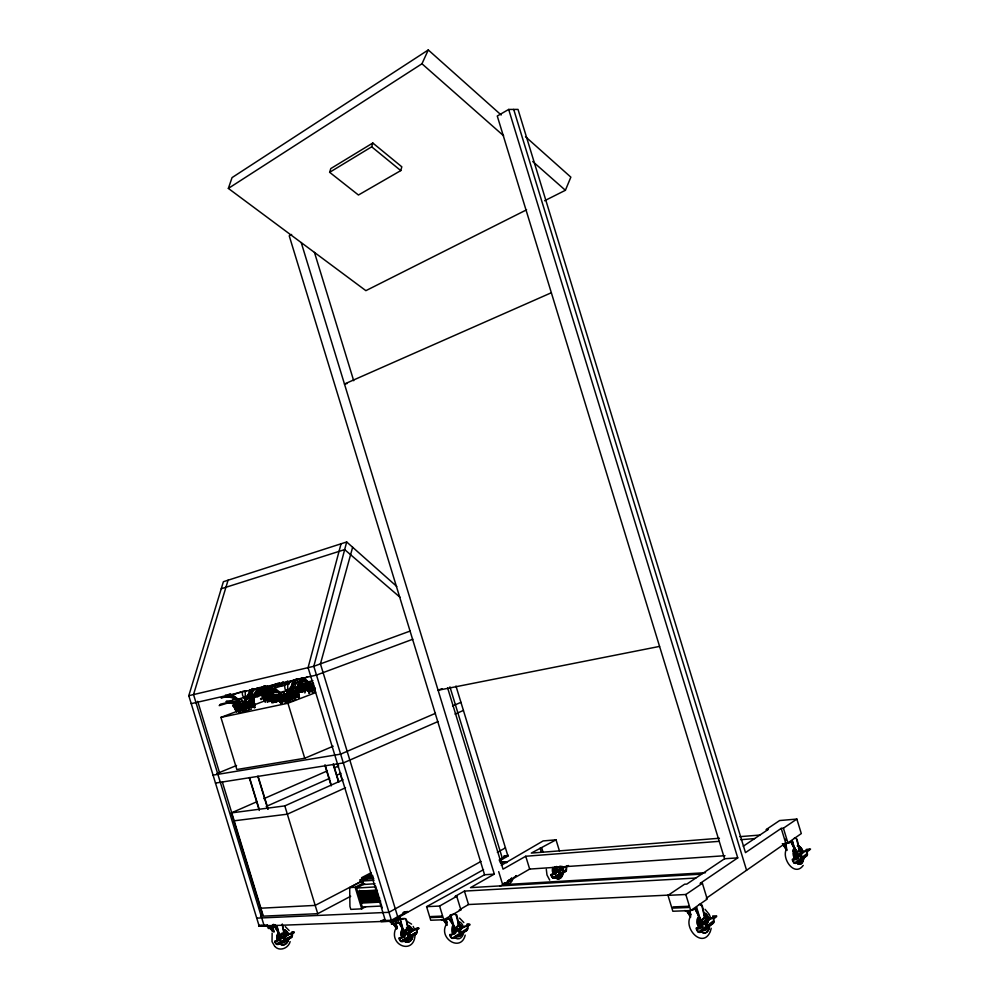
<?xml version="1.0" encoding="UTF-8"?>
<svg xmlns="http://www.w3.org/2000/svg" width="999" height="999" viewBox="0 0 999 999"><rect width="100%" height="100%" fill="white"/><g stroke="black" fill="none" stroke-linecap="round" stroke-linejoin="round"><path stroke-width="1.5" d="M249.176 696.927L250.062 692.732L254.146 688.86M236.526 711.475L233.766 705.456C241.571 719.492 231.743 705.681 234.84 706.705M250.349 704.42C248.876 693.506 263.062 691.271 270.367 696.103M283.291 937.399L283.366 936.775M275.087 941.145C278.771 940.658 278.284 938.148 279.87 940.047M566.246 866.445A3.884 2.535 84.1 0 1 566.47 869.267L566.483 869.642A3.846 2.423 27 0 1 565.921 871.016L555.219 877.422A3.871 2.473 26.9 0 1 553.196 877.572L552.784 877.434A3.909 2.572 84.4 0 1 551.46 875.236L551.598 874.924M234.253 706.643L236.214 711.213M245.117 704.807L245.205 705.569M294.83 694.817L294.668 697.102L291.221 699.15M286.688 683.254L287.45 681.043M290.572 699.238L290.072 699.612L292.782 697.739L293.456 692.607L297.764 687.512L299.887 686.513L295.891 688.523L294.83 690.359L288.399 690.958L290.634 699.462L291.508 699.188L290.035 694.118L289.173 694.38L290.272 696.116L288.349 700.262L290.185 699.5L291.795 696.478M292.832 695.928L292.832 692.856M558.341 871.328L558.416 869.667L559.415 869.08L560.252 871.79L559.253 872.389L558.341 871.328L558.965 871.415M284.902 684.777L285.002 683.753L290.097 681.58M254.021 695.779L253.808 697.002L263.961 692.956L268.993 693.356M806.118 849.487C817.669 847.951 803.109 850.736 803.708 851.71A50.524 27.91 80.8 0 1 801.635 853.458M792.219 859.415L792.419 860.102A5.195 2.96 78.7 0 0 794.143 863.099L794.617 863.273A4.645 2.535 30.6 0 0 796.765 863.111L806.817 855.868A4.608 2.498 30.5 0 0 807.092 854.282L807.005 853.845A5.145 2.772 78.1 0 0 806.717 851.348M288.873 699.487L288.436 698.763M291.708 689.647L292.407 687.637M245.304 702.422L246.016 699.849M287.612 694.093L287.375 697.839L288.261 698.651L288.149 694.105L285.052 689.073L284.64 685.776M785.963 850.174C782.205 859.739 794.867 877.085 803.208 865.421M248.389 697.002L252.048 688.848M287.262 698.688L288.998 699.637M696.69 927.821L700.199 927.621L702.796 925.761L698.863 925.873L699.537 926.548A55.694 33.242 83.1 0 0 702.647 924.724L702.647 924.325A4.795 2.81 84.1 0 1 703.421 918.83L704.77 918.069A4.795 2.81 84.1 0 1 707.429 920.241L707.891 920.966A55.444 32.979 83 0 0 710.364 918.905L714.372 918.381L716.658 916.558M689.909 917.594C684.502 929.719 702.747 948.251 710.077 932.042M249.5 702.772L247.864 705.993L249.3 704.745M291.571 686.563L291.97 684.377M242.27 692.669C241.908 696.915 245.854 699.138 246.191 702.747M251.024 698.788L250.374 700.761M308.766 692.844L309.44 692.894M308.179 691.146L309.078 691.258L307.093 686.425M267.045 685.789L270.205 688.948M249.575 692.732L249.95 691.146M278.946 684.203L278.933 684.852M292.707 686.862L295.229 681.281M445.804 925.336C439.11 939.035 461.126 952.197 465.209 935.126M415.035 935.464C413.611 954.994 389.086 945.441 395.479 929.132M407.467 933.678C408.141 931.617 406.68 935.776 408.116 934.44M289.498 934.14L288.736 934.265A41.608 32.355 89.8 0 1 286.164 935.838M250.187 700.649L250.512 698.975L250.599 700.961M292.27 694.118L292.607 692.382M293.469 688.423L291.483 689.635L292.07 686.875L294.106 684.04L302.16 679.332L296.503 683.004L293.119 689.884M297.277 678.821L295.229 681.268M245.567 700.037L246.041 702.522M290.122 681.58L293.019 681.33L289.772 690.734M297.352 690.796C302.61 703.321 295.517 690.534 298.501 690.746M249.812 689.635L247.502 697.839M298.226 696.603C300.037 696.803 295.954 692.806 296.94 690.097C298.276 690.996 298.364 695.579 299.176 696.003M299.363 689.123C301.236 692.007 299.163 693.131 298.614 689.397M283.142 937.187C285.052 933.328 285.889 940.721 283.229 937.649M255.269 688.773L252.735 691.882L250.836 696.578M272.14 933.041L272.028 941.632L274.688 946.253M298.089 690.784L298.863 696.003L297.103 690.821L298.351 696.54M250.287 704.507L246.129 706.655L247.914 702.372L246.778 701.822L245.791 699.013L246.328 697.414L245.654 697.989L251.935 697.115L253.059 695.354L257.093 693.381L253.296 696.403L252.597 702.759M401.198 919.579L401.71 919.142A30.882 19.48 69.8 0 1 403.409 918.968M270.442 695.966C268.044 691.982 252.522 696.141 256.905 697.14C261.139 694.954 266.396 692.444 271.191 694.08M501.436 862.587L502.197 862.1A29.046 19.868 68.6 0 1 505.706 861.837L506.88 862.512M294.305 694.929L293.244 698.338M396.765 586.45L346.69 541.97L313.811 666.296L391.683 921.24L483.528 869.63M341.059 543.781L308.079 667.644L385.589 921.34M250.587 692.931L252.647 688.523M400.774 170.604L401.81 166.808L372.802 143.007L330.781 168.581L329.645 172.315L358.441 195.017L400.774 170.604L371.69 146.816L372.802 143.007M352.647 547.252L320.429 663.873L397.964 917.582M251.648 690.996L252.485 688.798M710.339 931.455L711.213 928.321M553.871 873.638L556.306 873.388L551.46 875.236M250.225 703.471L249.663 704.632M391.67 921.103L259.166 926.098L188.799 695.691L223.389 581.718L346.69 541.97M228.072 580.207L193.531 694.58L264.186 925.911M293.032 693.144L292.67 695.804L292.295 693.843M246.453 690.746L245.304 691.808L245.192 699.625L243.943 701.56L246.678 705.594L245.891 706.618L246.291 703.546L248.614 702.659M526.598 209.802L365.884 290.659L228.359 188.411L232.043 177.61L428.271 49.95L501.186 114.997M281.381 693.418L274.625 688.099L289.273 683.603L287.824 684.877L287.462 692.994L286.139 695.004L287.35 697.876M280.532 703.708L281.968 703.646L280.619 703.546M288.299 698.638C287.188 706.518 283.941 685.277 288.099 700.262L287.262 700.511M292.495 697.127L292.07 698.014M301.161 682.692L302.847 681.817L299.138 682.479M407.779 933.341L407.567 934.177M467.02 925.149C465.347 922.539 474.325 924.412 467.157 925.686A4.808 3.334 83.3 0 1 467.482 928.633L467.47 929.058A4.108 2.835 25.9 0 1 466.733 930.643L454.295 938.073A4.146 2.897 25.7 0 1 452.048 938.273L467.682 928.196A4.208 2.91 87.3 0 0 467.619 925.623M272.69 701.96L270.242 697.377L272.103 702.297M271.928 702.522L269.742 697.739L272.115 702.597M544.617 200.737L565.397 190.285L570.854 177.148L525.499 136.688M245.629 705.781L243.519 707.167L240.185 705.893M246.903 705.831L244.218 704.894M404.607 936.85L399.563 938.785A4.096 2.947 88.7 0 0 400.999 941.046L401.436 941.17A3.984 2.847 23.9 0 0 403.633 940.983L416.059 933.79A3.946 2.797 24.2 0 0 416.858 932.267L416.883 931.867A4.058 2.897 88.3 0 0 416.845 929.382M269.955 697.714L270.067 699.65M252.235 701.036C255.245 696.253 260.127 689.909 266.308 690.297M290.135 941.607C288.586 948.014 279.92 951.847 275 946.602M228.359 188.411L421.965 63.774L428.271 49.95M284.228 937.499L283.341 937.499M254.27 694.617L259.415 687.637M264.485 700.711L262.837 695.828C269.555 711.001 258.029 685.689 264.535 700.549M265.085 700.799L264.285 700.749M293.444 685.002L295.716 679.844M307.517 676.773C300.711 679.932 295.841 687.1 294.83 694.005M292.382 683.216L292.719 682.529M249.163 704.819L248.976 705.544L250.25 705.194M390.746 920.579L393.181 919.842L392.182 919.879M800.211 855.731L799.412 855.306M400.274 918.481L400.075 918.88A5.357 1.274 -18.1 0 1 396.478 920.903L393.806 921.815A5.42 1.286 -18.1 0 1 390.134 921.952L390.222 921.203M296.89 691.133L300.087 687.287M275.362 941.57L275.262 941.857A3.734 2.872 -88.3 0 0 276.636 943.905L277.035 944.03A3.609 2.685 18.2 0 0 279.121 943.855L291.421 937.274A3.584 2.647 18.7 0 0 292.295 935.876L292.345 935.514A3.709 2.835 -88.9 0 0 292.245 932.816L292.332 932.542M255.057 707.392L254.245 707.791L255.032 707.267M278.958 685.739L286.101 682.305M254.633 705.769L252.647 699.824L253.883 706.118L254.795 705.656L253.409 699.325A10.302 0.699 -17.5 0 1 248.127 701.61M696.078 928.146L696.315 928.883A5.707 3.484 81.2 0 0 698.226 932.129L713.823 920.616A4.933 2.885 84 0 0 713.623 917.606M713.511 921.315L713.873 921.09A4.983 2.985 31.2 0 1 713.411 922.926L701.448 931.555A5.02 3.047 31.3 0 1 699.025 931.78L698.526 931.617A4.983 2.935 84.3 0 1 696.94 928.858C697.677 930.244 708.154 924.937 699.775 926.56M254.008 704.083L254.395 705.906L253.833 700.411L254.882 705.556L253.883 706.118M794.255 863.186L807.304 853.358A4.495 2.448 81.7 0 0 807.08 850.636M806.992 854.02L807.379 853.783A4.608 2.485 30.5 0 1 807.092 855.356L797.04 862.612A4.645 2.535 30.6 0 1 794.892 862.774L794.442 862.612A4.533 2.485 81.9 0 1 793.031 860.064L796.49 859.44L798.426 857.879M368.032 878.096L368.606 878.258M367.832 878.158L368.943 877.759M558.753 869.917A1.286 0.837 84.3 0 0 559.39 871.99A1.286 0.837 84.3 0 0 560.214 870.266A1.286 0.837 84.3 0 0 558.753 869.917L558.266 871.003M294.755 693.781L295.841 692.744M459.328 930.581L458.416 930.718M285.252 682.704L284.628 683.591M293.918 931.992C278.983 937.412 300.125 931.767 292.245 932.816M279.882 940.096L275.262 941.857M245.255 705.943L249.5 704.819M260.789 925.686L261.85 925.574M268.481 927.646L268.519 928.158A4.183 0.899 -19 0 0 271.066 928.059M283.179 936.675L283.167 937.861L284.166 937.636M313.274 685.002L312.675 685.139M284.777 695.716L284.103 695.928M282.055 683.328L283.479 682.055L282.38 682.142M556.106 872.826L551.198 874.35M240.697 705.306L239.847 705.556L241.808 710.289M799.749 854.157L800.624 856.855L801.56 856.18L800.599 853.046L799.662 853.72L799.675 855.619M227.585 694.829L231.006 695.192L235.377 697.639M246.104 707.966L244.93 704.008C249.163 704.545 245.979 715.109 244.955 704.02L246.391 708.903M505.869 855.743L503.946 856.493M810.014 849.562L808.141 851.086L804.307 851.66A50.549 27.91 80.8 0 1 802.234 853.421L801.485 853.571M710.701 918.581L709.74 918.918A55.432 32.979 83 0 1 707.267 920.991L706.805 920.266M287.175 699.849L286.251 700.636M300.1 687.275L304.533 684.253L309.053 683.316L307.005 684.377L305.282 683.541L301.323 684.14L302.247 683.803L308.928 685.439M391.883 922.739L391.308 923.875A4.883 1.161 -18.1 0 0 394.605 923.75L395.854 923.338M392.157 922.701L391.62 923.75A4.545 1.086 -18.1 0 0 394.692 923.65M315.234 689.322L313.411 689.585M271.491 686.75L275.911 684.665M801.223 852.784A4.358 2.385 81.8 0 0 798.913 850.698L797.776 851.335A4.358 2.385 81.8 0 0 797.214 856.255L797.227 856.618A50.737 28.109 80.9 0 1 795.741 857.542M298.664 689.66L299.638 692.007L300.237 691.52M558.379 870.241L559.078 870.716M706.256 919.317A4.795 2.81 84.1 0 0 704.145 918.093L702.796 918.855A4.795 2.81 84.1 0 0 702.022 924.337L702.759 924.637M278.147 940.096L277.972 940.096A41.771 32.542 -90 0 0 281.131 938.698L281.156 938.398A3.596 2.76 -88.6 0 1 282.292 934.252L283.666 933.678A3.596 2.76 -88.6 0 1 286.114 935.289L286.338 935.926L285.751 935.301A3.596 2.76 -88.6 0 0 283.304 933.678M288.948 699.799L290.172 698.776M459.215 929.582L458.391 929.582L459.39 929.632M247.165 705.831L241.696 706.305L240.871 702.422M370.704 877.472L369.892 877.222M283.504 685.639C278.571 685.102 260.464 687.25 276.748 690.634M568.556 865.996L563.036 867.856A43.656 28.834 83.1 0 1 560.814 869.405L560.414 868.818A3.771 2.46 84.3 0 0 559.964 868.056M563.786 867.582L563.486 867.819A43.669 28.834 83.1 0 1 561.263 869.367L560.651 869.492M467.619 924.812C473.476 924.437 464.735 927.172 463.823 926.76A47.328 33.267 86.1 0 1 461.238 928.546M464.635 926.473L464.285 926.747A47.353 33.279 86.1 0 1 461.7 928.533L461.063 928.658M265.259 702.359L265.085 702.147M270.142 697.514L270.654 697.215M416.833 928.595L418.956 928.595L413.087 930.481A45.642 33.067 87 0 1 410.502 932.204L410.077 931.617A3.946 2.822 88.5 0 0 407.53 929.832M413.861 930.206L413.511 930.469A45.654 33.079 87 0 1 410.926 932.192L410.327 932.317M278.546 697.202L280.557 702.122L277.909 697.215L279.096 701.011L279.945 700.736M253.459 700.761L254.795 705.656M799.987 853.084L799.05 853.758L799.063 855.668L800.012 856.905L800.948 856.23L800.936 854.32M792.719 859.04C793.993 861.126 803.546 854.582 794.605 858.129M702.135 924.662L702.022 924.737A55.669 33.242 83.1 0 1 698.913 926.56M802.097 853.521L801.822 852.746A4.358 2.385 81.8 0 0 799.512 850.661L798.376 851.285A4.358 2.385 81.8 0 0 797.814 856.218L797.826 856.568A50.749 28.109 80.9 0 1 795.978 857.704M561.113 869.467L560.864 868.793A3.771 2.46 84.3 0 0 558.591 867.007L557.405 867.569A3.771 2.46 84.3 0 0 556.568 871.84L556.668 872.102A43.831 29.021 83.2 0 1 553.796 873.501L553.296 872.976L556.118 872.764M457.33 926.398L456.843 926.735A4.096 2.835 87.5 0 0 455.806 931.443L456.256 931.418A4.096 2.835 87.5 0 1 457.305 926.722L458.017 926.248M243.669 711.525L244.468 711.288M690.746 910.564L707.217 899.088L702.384 883.266L700.137 883.378L737.749 857.879L508.678 109.44L497.265 116.021L724.562 858.753L686.812 884.09L684.615 884.202L667.981 895.354L672.839 911.238L690.746 910.564L685.826 894.505L702.384 883.266M706.231 898.313L785.714 843.069L787.911 842.906L801.298 833.578L796.852 819.068L779.62 820.541L766.096 829.62L768.231 829.445L743.268 846.203M243.943 709.665L242.345 704.819L243.431 709.839M242.345 704.819C240.584 707.642 245.329 717.095 241.883 704.957M246.94 707.28L247.402 707.142M508.678 109.44L518.019 109.415L745.479 852.622L781.218 828.383L783.403 828.196L796.852 819.068M278.334 696.74L279.857 702.072L278.434 698.226M406.643 930.144L406.156 930.469A3.946 2.822 88.5 0 0 405.082 935.014L405.507 935.002A3.946 2.822 88.5 0 1 406.581 930.456L407.292 929.994M298.089 678.783L293.207 683.491L290.609 690.896M279.295 695.853L274.762 694.592L272.49 694.967L276.436 694.355L278.097 695.242L282.904 692.319M402.934 912.611L405.194 911.975L404.195 912.025M262.837 695.828L264.323 700.861M283.004 933.828L281.943 934.265A3.596 2.76 -88.6 0 0 280.794 938.411L281.243 938.635M329.645 172.315L371.69 146.816M288.261 682.829L294.243 679.944M568.431 865.509L563.324 867.607M559.802 871.827L558.803 872.414L557.879 871.353L557.966 869.692L558.965 869.105L559.877 870.166M450.025 934.39C451.398 935.763 459.215 930.993 453.034 933.341A47.527 33.491 86.2 0 0 456.243 931.767L456.356 931.705M557.567 867.182L556.942 867.594A3.771 2.46 84.3 0 0 556.118 871.877L556.668 872.102M556.206 872.127L556.118 872.189A43.819 29.021 83.2 0 1 553.346 873.526M455.894 931.717L455.794 931.78A47.515 33.491 86.3 0 1 452.584 933.353M507.567 881.13L510.252 879.57M512.937 878.021L515.621 876.46M460.564 909.14L468.531 904.52L669.43 895.079M500.012 886.263L529.67 869.08L724.987 855.706M301.223 242.582L494.318 874.113L484.577 874.762L426.585 906.667L430.731 920.241L443.781 919.754L460.876 909.839L456.743 896.303L455.107 896.39L464.423 891.096L695.816 878.046M291.646 234.465L289.235 235.851L484.577 874.762M399.288 937.874C400.499 939.21 408.054 934.577 402.285 936.862M494.318 874.113L470.504 887.636L701.685 874.113M719.018 841.345L525.736 856.255L503.034 869.155L447.639 687.974M559.452 850.986L556.031 839.822L531.293 853.096L719.43 838.248M426.585 906.667L439.585 906.056L456.743 896.303M501.261 865.334L543.119 840.933L556.031 839.822M249.063 696.365L251.211 695.167M503.858 856.205L505.219 855.619M499.175 859.939L507.904 855.044L508.179 855.943L499.45 860.838M384.116 920.454L383.279 921.103L384.965 920.703M309.053 692.694L309.653 692.307L308.966 692.644M383.816 919.492L382.979 920.129L384.203 919.942M298.689 698.289L299.45 697.876L298.813 698.276M481.019 861.4L388.986 912.312L256.743 918.143M497.34 852.359L505.444 847.876M314.797 691.695L315.497 691.52M314.36 690.047L315.022 689.834M277.347 690.996L272.515 693.431L270.916 692.569L267.12 693.169L268.182 692.782M286.276 702.609L287.075 702.384L286.413 702.597M360.701 881.855L349.687 887.611L349.937 906.48L350.824 909.377L361.738 908.853L365.846 906.63M295.242 680.481L302.51 677.747M285.826 700.923L286.501 700.711L285.776 698.9M303.846 686.051L305.482 690.846L304.108 685.951M291.096 693.756L292.257 698.9M285.702 700.936C282.892 688.523 283.641 702.297 286.501 700.711M285.989 935.938L286.513 935.826A41.621 32.355 89.8 0 0 289.086 934.252M379.72 898.089L362.187 899.05L360.214 900.099L360.664 901.585L362.649 900.524L363.112 902.047L380.656 901.123M381.331 906.043L362.312 906.967L361.126 903.096L363.112 902.047M378.022 895.204L359.041 896.278L358.678 895.092L360.664 894.043L376.723 893.106M378.808 897.789L359.827 898.825L359.428 897.514L361.401 896.453L377.46 895.554M275.824 696.59L277.784 701.36M256.768 801.772L231.343 812.911L262.887 916.17L317.732 913.685L350.711 896.253M377.235 892.619L358.266 893.743L357.917 892.594L359.902 891.545L377.397 890.484M280.881 938.648L280.781 938.71A41.758 32.542 -90 0 1 278.983 939.559M280.407 701.56L278.059 695.416L279.62 699.038M376.473 890.134L357.517 891.283L356.543 888.086L364.66 883.828M259.777 689.922L260.489 689.547M254.021 706.056L253.034 701.048M360.627 881.667L315.197 905.394L260.452 908.228M375.025 883.74L363.374 884.502L362.312 881.056L372.727 875.636M372.752 877.522L371.029 877.759L371.491 877.322M371.029 877.759L373.314 877.197M349.687 887.611L355.132 887.262L363.399 882.929M270.492 701.248L271.154 701.073M371.191 872.714L361.588 877.709L367.707 877.272M362.974 881.905L360.252 882.092L360.164 879.869L370.979 874.237M363.037 879.994L362.712 878.92L371.553 874.325L371.865 875.386L364.298 879.332M269.867 699.712L268.306 694.929L270.155 699.612M261.713 688.91L266.733 688.586L271.491 689.56M234.29 698.888L232.292 699.924M262.862 695.741L262.812 694.43L263.361 695.541M241.521 710.389L239.935 705.519M241.721 710.326L241.908 710.264M249.25 706.618L248.389 706.081M260.477 916.245L262.962 914.972L222.315 781.905M297.427 691.308L298.726 696.315L298.339 694.505M234.827 706.218L234.178 706.53M270.754 697.165L272.59 702.572L270.629 697.777M264.96 700.311L264.31 697.876M242.832 711.788L242.282 711.937M301.473 682.916L302.197 682.567M296.328 691.783L297.465 696.965L296.89 691.57L298.089 696.715L296.378 691.758M273.102 701.773L270.941 697.04L272.839 701.847L271.553 696.803L270.941 697.04M253.459 706.318L252.622 701.236L253.721 706.231M264.023 696.59L265.659 700.012M313.973 691.945L313.436 692.07M264.273 686.263L265.272 685.838M284.703 703.046L285.439 702.859M284.84 701.198C281.93 689.447 281.73 701.473 284.715 701.236M304.595 692.831L305.269 692.632M345.529 787.749L287.337 814.185L233.766 820.853M295.304 679.432L297.165 678.708M304.208 691.171L302.41 686.425L304.021 691.233L304.832 690.996L302.897 686.313M236.95 709.452L235.352 705.918L236.763 709.502M276.024 701.86L276.86 701.623L275.1 696.765L274.325 696.99L276.224 701.798M313.261 690.346L312.724 690.484C307.642 675.124 317.407 700.374 311.738 685.376M231.343 812.911L284.815 805.893L343.082 779.769M303.122 686.226L304.732 691.046M501.973 862.599L502.31 862.499A28.646 19.58 68.6 0 1 505.769 862.249L506.543 862.574M274.388 696.965L276.136 701.81M240.659 712.374L241.346 712.175M269.131 699.912L267.532 695.142L266.783 695.366L268.444 700.099L269.118 699.899L267.532 695.142M266.209 806.468L329.682 778.321M336.738 775.199L340.971 773.313M551.348 292.744L344.468 384.016L347.24 383.504M240.085 710.776L238.449 705.918L240.272 710.701M240.659 710.626L239.148 705.731L238.511 705.906M265.409 700.099L264.435 696.403M437.974 721.553L343.344 762.924L215.484 783.079M455.032 714.098L463.424 710.426M263.836 798.688L327.397 770.853M334.465 767.756L338.698 765.908M239.148 705.731L240.784 710.589M435.452 713.323L340.659 754.145L213.062 775.124M452.547 705.968L460.951 702.347M253.109 706.48L252.198 701.423L253.296 706.43M372.24 877.447L373.064 877.209M236.813 711.4L220.916 717.382L236.85 769.517L304.745 758.253L333.167 746.228M297.165 697.127L296.453 697.389L295.267 692.22C298.039 692.856 297.602 703.383 295.816 692.007M300.824 682.704C303.821 682.379 303.858 679.457 305.095 680.843M447.564 918.905L449.488 918.281L454.17 926.735L448.676 918.431M271.903 696.628L274.088 701.335M441.995 688.648L438.099 690.259L659.577 646.403M397.015 922.939L398.901 922.327L404.92 932.691M312.063 692.407L312.337 692.369M265.397 697.364L266.633 699.6M239.111 711.763L239.323 711.663M252.447 706.743L251.648 701.648L250.936 701.91L252.248 706.855L250.936 701.91M312.163 688.673L309.49 685.976L311.875 690.684M313.823 684.952L313.549 686.438L315.347 688.124L312.387 688.873L310.277 685.764C315.921 699.125 307.043 681.093 311.051 687.362M237.412 707.854L238.499 710.177M282.754 701.735L281.031 696.715L282.754 701.735C284.653 701.211 282.392 696.328 280.394 696.191M295.067 692.544L295.841 696.478L295.229 693.893M216.895 773.563L236.563 765.496M404.445 913.623L403.059 913.948M274.713 702.185L273.039 697.302L274.713 702.185L275.487 701.972L273.314 697.252M302.847 691.508C296.928 676.822 306.843 701.673 301.698 686.6L298.052 684.04M267.894 701.922L268.157 701.885M281.681 696.553L283.404 701.573M237.4 706.218L239.348 710.938M251.898 705.918L251.636 705.968M272.889 697.364L273.664 697.14M267.307 700.361C261.263 685.714 271.703 710.514 265.796 695.616M306.119 688.673L301.561 686.663L303.334 691.408M239.548 712.637L239.81 712.599M273.926 701.385L273.526 698.788M238.798 711.101L236.988 706.318M273.177 927.422L274.95 926.86L281.381 937.312M266.296 699.712L266.82 699.5M252.085 706.892L252.797 706.63M280.145 695.916L281.468 698.239M289.722 698.289L292.844 697.04M265.397 695.716L266.146 695.504M238.336 710.214L237.962 707.642M288.886 693.106L294.942 690.709M368.693 877.572L370.879 877.159M368.793 877.584L369.518 877.322M247.415 704.745L250.524 703.521M288.549 697.065L290.871 696.153L290.547 694.929M246.428 699.75L252.46 697.402M285.889 690.396L290.384 688.661M295.554 697.739L294.78 692.444L296.016 697.589M220.916 717.382L287.937 703.234L315.609 692.632M251.598 708.89L251.398 708.99M294.78 692.444C292.545 695.179 297.69 703.333 293.981 692.719M275.337 700.848L273.988 698.576M267.844 699.138L266.233 695.716M251.199 707.242L250.287 702.16L251.636 707.092M281.606 701.985L279.857 696.977L282.043 701.86M279.945 696.99L282.317 701.798L279.683 697.04M310.327 691.033L308.279 686.251L310.602 690.983M308.541 686.201L310.876 690.921L308.279 686.251M458.778 930.856L458.316 930.581M459.178 930.931L458.529 930.806M243.619 697.115L248.114 695.416M273.601 702.434L274.3 702.26C271.503 692.694 270.567 699.937 274.3 702.26M301.598 691.82C295.766 677.035 306.181 701.71 300.012 687.025M307.929 687.462L309.678 689.435L312.437 688.386L311.563 686.713M288.574 700.074L287.65 700.386M296.116 699.425L296.291 699.337M272.427 697.439L274.126 702.322M300.449 686.9L302.123 691.708M241.146 709.777L245.479 708.141M254.133 704.882L265.697 700.536M237.725 711.338C231.631 696.016 242.745 721.678 235.864 706.568M266.258 700.599C263.099 690.584 263.773 699.3 266.77 700.486L264.51 695.916M266.77 700.486L264.26 695.978M238.524 712.861L238.599 712.874M253.309 707.354L253.234 707.342M267.208 702.11L267.108 702.11M303.584 685.252L306.256 684.265M275.187 700.886L274.25 698.226M303.047 690.359L302.485 687.861M412.812 639.235L316.496 675.074L191.234 703.646M239.635 709.715L238.773 705.968M267.707 699.163L266.421 694.305M240.097 709.565L239.323 709.827L238.137 706.206M250.125 702.247L251.323 707.205M226.249 701.423L233.616 702.422L236.401 701.398M410.289 631.006L313.811 666.296L188.799 695.691M294.63 699.974L294.992 699.824M294.081 698.289L293.231 692.994L294.668 698.101M293.356 692.969C290.684 695.054 296.578 704.158 292.495 693.256M250.724 709.24L250 709.502M304.445 689.847L304.583 689.772M275.462 698.376L276.785 700.324M309.24 691.271C309.977 686.475 304.52 683.054 309.578 691.183M309.852 691.133L307.317 686.438M280.694 702.147L281.306 702.01L278.459 696.191C284.877 711.613 279.133 699.662 279.345 697.077M269.255 698.613L267.545 695.229M298.826 687.262L301.311 691.845L299.9 688.311M273.314 702.459L270.529 696.79L273.314 702.459L271.403 697.652M248.439 702.834C253.684 709.665 246.641 709.19 249.013 702.647M263.374 696.141L265.559 700.724M237.462 711.35L234.977 706.73L237.213 711.4M253.958 705.469L252.872 700.461M240.634 706.655C242.595 710.976 239.573 708.853 239.485 705.706M293.444 700.374L292.957 700.561M290.871 693.818L291.696 693.556L293.144 698.638L291.608 693.568M255.382 692.344L259.54 691.208L263.336 691.758M248.801 708.116C242.869 691.108 253.284 721.94 247.315 703.221M304.67 688.798L302.922 688.835L301.548 687.437M242.832 710.401L243.531 710.164M305.207 688.885L299.762 687.087M249.101 709.789L248.564 709.977M277.834 699.949L278.384 699.762M789.472 842.644L786.712 843.493A5.519 1.411 -14 0 1 782.854 843.943M285.19 700.686L278.059 697.302L280.057 702.222L278.271 697.227L274.762 695.304L265.272 697.29L261.026 699.575L260.502 698.776L262.962 697.29L268.344 696.203L273.851 696.94L279.058 698.925M297.789 690.809L298.664 695.916M292.27 698.913L293.069 698.638M309.278 692.956L309.74 692.869M446.366 919.405L447.652 918.955M256.293 690.459L258.579 689.772M306.119 686.413C307.455 691.458 311.338 694.879 306.618 686.525L307.118 686.425M242.832 708.591L242.145 708.815L241.333 706.393M254.333 705.481L253.034 700.486M298.164 687.349L300.562 691.97L298.651 687.25M395.179 921.44L396.566 920.966A5.744 1.361 -18.1 0 0 400.412 918.805L400.474 918.069A5.42 1.286 -18.1 0 0 399.975 917.881M395.841 923.426L397.09 923.001M467.157 925.686L464.173 926.473M263.212 696.128L262.412 696.203L262.088 694.917L264.847 700.811M275.025 924.612A5.282 1.124 -19 0 1 272.702 925.623L270.192 926.398A4.983 1.061 -19 0 1 267.145 926.51L267.432 925.823A5.282 1.124 -19 0 1 268.057 925.361M298.164 685.314C302.797 682.941 308.803 685.314 308.878 691.333M504.895 857.254L505.931 856.443M254.857 705.431L253.247 700.461M277.61 697.227L279.92 702.122L277.909 697.215M302.934 689.36L302.397 689.547M307.068 688.935L307.655 688.736M247.677 710.289L246.865 710.551M369.318 877.659L370.766 876.81L368.094 877.859M291.184 701.148L291.958 700.873M244.555 708.029C243.606 705.769 245.342 708.641 243.756 708.291M244.443 709.839L245.08 709.652M221.254 588.761L344.667 549.612L400 597.252M263.761 692.669L262.238 693.156L265.222 693.056M702.659 923.176L695.229 908.915L690.259 910.626A5.944 1.698 -15 0 1 685.389 910.813L684.927 910.476M244.043 704.295L243.207 704.57L244.73 709.44L245.554 709.165L244.043 704.295L245.554 709.19M246.066 710.789L245.23 711.063M290.322 701.398L289.473 701.685M228.983 694.205L230.369 693.768M254.52 705.481L253.883 700.461M282.754 692.22L284.278 692.981M260.127 692.494L263.898 691.595M307.392 690.297L306.618 686.525M253.758 700.636L252.822 701.098L254.408 705.831M307.43 690.259L305.919 686.75M797.602 854.969L791.208 841.957L786.712 843.381A5.145 1.311 -14 0 1 782.317 843.705M276.211 683.778L269.168 686.475L270.304 687.662M264.96 700.361L264.098 697.939M268.993 694.755L268.232 694.967M695.229 908.915L690.284 910.501A5.544 1.586 -15 0 1 685.751 910.676M240.697 691.907L232.58 695.017L239.348 700.024M277.16 683.503L279.42 682.866M305.369 679.632L301.036 680.868L302.56 681.718M237.862 699.188L245.08 697.14M256.443 688.536L264.548 687.899L269.231 688.249L272.19 690.134L275.125 689.31M303.771 677.747L308.404 681.855L312.862 680.594M305.682 690.784L306.318 690.584L305.632 688.835M277.71 701.41L278.359 701.211L277.647 699.425M279.857 692.544L287.375 690.421M241.258 705.119L244.992 704.058M242.532 691.383L245.13 690.746M285.327 700.287C281.88 700.311 283.741 696.615 287.2 697.589M312.749 685.089L312.337 683.89L314.448 689.997M283.903 695.978L283.753 694.655L284.191 695.878M271.466 925.973L270.304 926.285A4.645 0.987 -19 0 1 267.47 926.385L267.457 926.123M274.875 696.852L278.234 698.351M260.252 692.457L268.256 693.681M250.2 706.33L250.574 706.256M269.58 701.523L269.193 701.598M294.48 698.613L294.88 698.538M446.366 919.305L445.067 919.754A5.045 1.249 -17.7 0 1 441.521 919.879L441.346 919.592M457.567 926.26L458.678 926.061A4.096 2.835 87.5 0 1 461.251 927.909L461.513 928.633M275.212 689.722L270.379 692.744L268.793 691.882L264.972 692.482L267.982 692.27M303.009 686.263L302.472 686.4M406.868 930.007L407.954 929.819A3.946 2.822 88.5 0 1 410.502 931.605L410.751 932.304M274.95 926.86L270.954 928.158A4.483 0.962 -19 0 1 268.219 928.258M266.908 695.304L268.631 700.024M790.371 842.12L791.208 841.957M284.103 701.398L282.43 696.365M226.273 701.41L230.931 700.636M236.788 702.16L242.158 700.786L242.045 699.862L240.547 698.85L235.677 701.872L230.582 701.548L234.615 701.036L240.11 703.621L241.346 705.294L237.912 701.685M307.005 684.377L307.005 684.377A11.189 0.774 -17.3 0 0 313.374 683.653M307.317 684.877L313.012 683.416C312.5 678.271 306.581 686.875 301.448 684.477M301.698 686.6L300.924 686.812M278.746 695.629L284.453 694.18L284.29 692.981M244.755 705.356L241.97 706.056L243.306 706.768M303.484 691.358L302.709 691.57M244.056 706.855L240.472 707.317L238.749 705.719M312.1 690.634L311.313 690.846M283.991 699.662L287.45 699.263M398.102 922.489L398.901 922.327M295.267 692.22L296.628 697.352M280.881 696.778L283.142 698.801M274.45 701.198L273.364 698.825M238.873 710.027L237.799 707.679M273.751 701.448L272.065 696.59M285.252 682.667L277.572 684.228M276.311 684.527L277.123 684.34M250.861 694.742L254.62 693.88M292.957 688.011L296.953 687.1M247.989 694.367L250.399 693.818M290.022 687.612L292.582 687.037M310.876 690.921L310.165 691.108M256.368 688.311C264.323 687.874 273.501 689.223 279.982 693.581M450.449 935.014L450.312 935.339A4.258 2.96 87.7 0 0 451.785 937.686L452.235 937.824A4.146 2.897 25.7 0 0 454.483 937.624L466.92 930.194A4.121 2.835 25.9 0 0 467.657 928.608M303.234 690.272L302.347 687.886M249.65 702.397L250.861 707.367M268.169 699.013L266.283 694.33M275.574 691.957L268.768 690.334L262.025 691.233L266.046 690.509M275.662 700.736L274.625 698.338M276.336 698.351L274.663 698.388M253.159 696.528L255.644 696.016M298.164 685.376L302.26 684.565M255.095 692.369L259.977 691.395M243.531 707.255L241.159 707.392L238.286 705.931M256.83 692.145L262.949 692.419M299.638 685.639L305.969 685.539M266.346 694.442L269.693 693.818L270.929 695.017M302.759 688.448L304.545 688.111M263.499 696.128L263.112 695.167L263.948 696.003M268.456 695.117L270.692 694.705M266.159 694.954L268.281 696.128L270.292 695.966M238.524 705.094L234.603 702.397L231.731 701.81L219.218 705.619L220.592 704.133L226.848 702.709L232.155 703.421L235.314 702.846L237.862 704.595M309.44 689.198L313.037 689.672M273.851 696.94L277.31 696.328M274.038 697.839L276.323 697.752M274.65 697.639L277.897 698.201M248.189 702.921L249.463 707.866M239.785 706.793L241.433 706.505M280.195 699.537L283.541 700.112M276.211 700.511L275.462 698.051M241.483 709.065L240.534 706.668M300.711 691.982L299.7 688.373M235.177 706.655L237.088 711.413M271.353 693.681L267.42 694.929L275.162 695.928M286.101 700.386L287.974 700.149M253.634 705.556L252.685 700.536M260.277 691.345L263.249 691.108M286.938 700.249L286.039 700.224M315.147 689.472L312.138 689.11L311.738 687.899M244.518 706.655L247.003 706.168L245.329 705.756M306.668 686.525L312.013 689.285M305.844 680.781L307.317 681.081M303.921 689.01L305.257 689.098M266.346 690.484L270.117 690.259M284.353 701.098L283.291 701.098M246.591 703.471L248.014 708.378M739.647 836.663L759.864 835.064M740.659 839.684L754.57 838.611M366.121 879.083L373.751 878.558M798.351 850.861L798.164 850.998M362.312 881.056L374.088 880.256M724.562 858.753L737.749 857.879M356.543 888.086L375.487 886.887M362.712 878.92L366.783 878.67L367.108 879.744M360.164 879.869L365.06 879.582M357.917 892.594L376.873 891.458M705.506 872.701L502.697 884.714L498.688 871.628M358.678 895.092L377.647 894.005M306.218 688.311L304.683 687.949L304.295 686.763M262.113 688.723L256.905 689.547L266.383 689.023L271.503 692.145M359.428 897.514L378.396 896.453M360.214 900.099L379.208 899.075M360.664 901.585L379.657 900.574M361.126 903.096L380.132 902.122M667.981 895.354L685.826 894.505M275.362 686.8C271.628 686.425 259.79 687.15 271.041 689.772M459.24 909.902L460.876 909.839M298.701 695.916L297.327 690.746M269.231 688.249L272.864 688.398L276.661 690.858M391.683 921.24L381.181 921.64L380.881 920.666L391.383 920.266L407.267 911.388L407.555 912.349M703.496 918.293L703.259 918.456M293.906 931.942L291.77 932.017L291.895 932.829A4.221 3.247 86.7 0 1 292.22 935.888L292.17 936.275A3.584 2.647 18.7 0 1 291.283 937.674L278.996 944.242A3.609 2.685 18.2 0 1 276.91 944.43L276.486 944.292A4.258 3.359 88.4 0 1 274.912 941.857L274.75 941.308M275.587 691.97L279.77 693.219M274.238 697.939L278.159 699.2L276.149 698.513M264.186 686.625L268.356 687.374M308.529 691.283L306.331 686.213M264.198 686.625L267.32 687.137M265.459 697.252L266.458 699.675M269.156 692.806L272.115 693.518M262.5 696.228L264.448 700.886M558.578 870.129L559.34 870.491M311.313 690.234L309.678 689.435M700.586 904.982L701.885 905.831L705.007 919.155M269.106 688.361C269.93 692.145 253.871 690.022 263.212 690.971M256.231 690.696L262.1 691.882M405.169 919.005L406.081 919.717L408.366 930.169M299.625 685.639L298.326 685.501A11.026 0.749 -17.3 0 1 300.374 684.752A10.377 0.712 -17.3 0 0 298.177 685.726M298.077 684.078L301.511 684.752M243.469 707.167L242.12 705.032M314.011 690.084L313.174 689.697M264.061 685.863L271.94 690.359M299.712 692.045L298.876 689.397M225.424 695.042L231.656 695.729L236.975 698.9M291.558 687.712L292.52 687.874M264.123 694.243L260.789 692.819M302.197 679.732L305.869 680.719L308.254 682.529L306.144 682.629L301.511 680.444M698.351 932.217L698.751 932.304A5.02 3.047 31.3 0 0 701.173 932.079L713.136 923.451A4.983 2.985 31.2 0 0 713.586 921.615M268.406 693.806L266.171 693.244M249.475 694.467L250.225 694.655M298.102 684.702L300 685.614M264.148 686.126L267.058 687.1M235.352 702.921L233.616 702.422M304.183 685.464L305.344 685.776M261.775 686.8L265.347 688.274M243.331 706.355L242.008 705.794M456.043 914.884L458.803 925.336M276.835 697.914L277.622 698.164M272.715 693.693L271.104 693.144M269.243 696.578L268.281 696.128M260.152 687.212L265.097 689.797M302.435 686.201L308.679 688.736M232.155 703.421L237.862 705.719M406.78 921.215L411.588 924.15M282.617 700.848L281.718 700.424M559.028 870.166L558.379 870.841M704.907 923.75L704.557 923.213M311.338 690.197L310.152 689.622M274.525 696.902L275.786 697.527M268.743 695.217L269.967 695.828M269.168 687.787L270.267 688.323M303.184 678.808L307.242 681.43M272.115 696.74L273.314 697.427M309.902 682.704L308.404 681.855M273.689 690.983L272.19 690.134M243.219 706.368L242.557 705.794M275.662 689.809L276.473 690.546M284.79 700.511L284.178 698.601M263.549 686.837L266.458 688.636M305.706 688.523L305.219 686.987M274.3 690.821L270.354 687.699M272.29 689.834L269.43 687.924M302.972 678.596L308.828 683.041M264.448 687.424L263.761 686.713M268.232 687.699L269.181 688.274M281.256 696.578L283.379 698.875M265.584 688.361L263.449 687.037M451.698 938.198L451.585 938.111A4.858 3.484 84.5 0 1 449.862 935.351L449.662 934.714M304.395 686.763L303.246 685.801M283.529 698.613L282.505 697.764M237.225 699.15C232.505 695.878 226.311 696.89 221.016 697.839C225.637 696.103 233.604 696.678 237.425 701.111M276.673 690.871L280.307 693.743M285.289 926.622L289.148 930.544M264.535 687.474L265.459 688.199M459.577 918.081L463.811 922.552M286.938 698.925L285.077 697.227L285.314 695.729M421.965 63.774L503.596 135.777M532.742 161.488L565.397 190.285M705.057 909.302L708.94 914.035M280.269 695.729L281.381 696.703M268.107 696.141L267.17 695.104M304.27 687.137L303.384 686.113M501.111 860.589L501.223 861.126A4.958 1.099 -17 0 1 500.137 861.975M275.949 698.526L274.987 697.464M312.899 689.535L312.587 687.824M240.072 702.884L241.159 704.07M309.503 685.701L311.451 690.784M279.57 698.176L280.519 699.337M307.742 681.955L308.466 682.904M396.803 929.033L393.131 923.763M447.028 925.261L443.256 919.779M396.69 928.608L393.356 923.763M690.659 917.144L686.45 910.738M446.915 924.799L443.494 919.779M786.4 849.937L782.617 844.005M243.394 701.348L244.38 702.734M690.571 916.607L686.775 910.726M274.762 926.872L279.345 934.277L276.81 925.486L278.284 932.654A7.655 5.869 -88.6 0 0 277.485 940.196A7.605 5.844 -88.6 0 1 278.321 932.629M270.442 928.146L272.327 930.906M270.254 928.146L272.277 931.118M787.037 850.449L782.941 843.98M546.303 869.342L546.99 874.999L549.712 880.156M303.684 685.938L304.37 686.95M398.676 922.339L403.496 930.481L400.661 920.828L402.372 928.683M279.096 934.252L281.131 937.324M403.196 930.456L405.357 933.828M454.145 926.685L456.356 930.206M453.846 926.71L456.043 930.219M694.904 908.928L700.137 918.83L696.578 907.117L696.303 908.191M441.683 919.48L441.845 919.754A4.708 1.161 -17.7 0 0 445.154 919.642M557.242 871.865L554.445 867.02M554.295 867.494L556.93 871.877M790.883 841.982L795.504 851.198L792.195 840.484L794.405 849.175M699.7 918.805L702.871 924.287M795.079 851.185L797.889 856.28M390.359 921.528L390.484 921.815A5.057 1.199 -18.1 0 0 393.906 921.69M413.211 926.423L414.385 929.182M307.467 686.413L307.055 685.426L309.44 691.208M305.856 685.202L308.341 691.233L306.218 686.525M298.401 688.536L300.075 691.995L298.738 689.51M277.335 695.928L279.845 702.222M269.468 696.528L271.903 702.659M306.193 686.325L308.354 691.358M299.088 689.335L300.05 691.683M271.965 702.309L269.992 697.527L272.015 702.359M262.462 695.991L264.535 700.786M236.288 711.163L234.84 706.156L236.376 709.677M236.563 711.525L234.578 704.932L237.275 711.425M298.439 687.324L300.349 692.032M242.894 703.708L243.281 702.647L242.158 700.786M270.542 697.227L272.477 702.022M704.495 922.701L704.807 923.438M709.278 914.56L710.539 917.706M279.146 697.152L281.119 702.072M271.204 697.727L273.127 702.534M299.488 688.373L300.899 691.92M308.104 686.775L309.066 689.198M300.125 688.773L301.061 691.133M299.912 688.898L300.849 691.258M299.725 688.948L300.662 691.308M279.245 696.266L280.22 698.726M278.821 696.453L279.795 698.913M279.021 696.403L279.995 698.863M264.198 696.54L265.584 700.049M235.789 705.731L237.2 709.302M236.363 706.455L238.237 711.226M271.903 697.552L273.776 702.372M309.303 686.313L310.239 688.736M309.128 686.35L310.065 688.773M308.791 686.513L309.727 688.948M308.616 686.563L309.553 688.985M301.298 688.311L302.21 690.684L300.786 688.523M300.612 688.561L301.523 690.933M280.344 695.804L281.293 698.276M237.25 707.891L238.174 710.289M273.526 697.202L275.337 702.035M265.996 695.566L267.782 700.262M309.915 686.076L310.814 688.511M281.805 695.267L283.179 699M281.156 695.516L282.542 699.238M281.006 695.554L281.93 698.026M240.147 705.456L239.71 704.283L240.122 705.469M238.636 705.993L239.972 709.59M274.987 696.815L276.735 701.673M241.658 708.378L242.282 710.177M275.899 696.553L277.585 701.423M314.323 688.049L314.947 689.884M277.934 697.302L279.133 700.973M785.189 844.018L786.862 849.287M689.322 910.701L690.696 915.022M445.591 918.868L446.915 923.088M395.417 922.889L397.127 928.308M272.09 926.31L273.888 932.079M783.403 828.196L787.911 842.906M785.763 839.06L786.101 840.147M781.218 828.383L785.714 843.069M785.214 843.144L786.513 847.389M513.711 109.428L746.578 870.279M712.836 917.057L712.737 915.971L716.595 915.871L714.148 917.644L710.077 917.869L710.064 918.593M696.74 909.602L698.9 916.657M689.735 910.876L690.971 914.922M550.836 874.674L551.011 875.261A4.471 3.022 81.1 0 0 552.572 877.846L552.996 877.996A3.871 2.473 26.9 0 0 555.019 877.859L565.721 871.453A3.846 2.435 27 0 0 566.283 870.067L566.246 869.829A4.433 2.885 80.3 0 0 565.983 866.982M541.758 847.939L543.044 852.184M540.122 848.076L541.421 852.309M525.736 856.255L529.67 869.08M455.956 686.013L507.917 855.968M449.925 686.85L502.547 858.978M314.46 252.41L353.696 380.731M464.423 891.096L468.531 904.52M454.17 926.735L451.211 916.72L450.811 917.644M451.248 919.08L453.022 924.874A8.704 6.044 87.5 0 0 452.322 933.466M453.034 933.341L455.556 933.316L450.312 935.339M445.991 918.905L447.202 922.864M439.585 906.056L443.781 919.754M413.436 930.206L418.781 927.959L416.108 928.321M395.879 923.126L397.24 927.584M398.951 938.186L399.138 938.785A4.67 3.459 85.5 0 0 400.811 941.458L401.273 941.607A3.984 2.847 23.9 0 0 403.471 941.42L415.896 934.215A3.946 2.797 24.2 0 0 416.683 932.691L416.708 932.279A4.633 3.309 84.2 0 0 416.483 929.445M375.524 885.963L382.217 907.879M337.262 764.16L338.174 767.12M339.972 773.039L342.232 780.431M333.379 764.185L338.811 781.955M333.129 764.26L338.561 782.042M325.137 765.084L331.019 784.327M324.875 765.159L331.218 785.888M359.503 890.234L359.902 891.545M360.252 892.694L360.664 894.043M361.026 895.229L361.401 896.453M355.132 887.262L361.738 908.853M287.937 703.234L304.745 758.253M284.815 805.893L317.732 913.685M258.092 776.285L268.094 809.028M257.829 776.373L267.832 809.115M249.525 777.534L259.091 808.84M249.263 777.634L259.278 810.426M272.452 926.223L274.101 931.617M197.702 701.298L219.455 772.514M502.072 864.335L501.96 863.723L501.635 864.51M290.959 693.806L292.345 698.913M290.871 696.153L291.021 696.79M800.012 851.635L797.002 839.123L795.354 838.336A35.489 27.772 57.7 0 0 794.08 838.336M796.69 839.56L799.2 849.987M705.144 917.919L702.135 905.156L700.499 904.445A38.799 28.459 60.7 0 0 699.175 904.395M251.473 701.685L252.622 706.68M295.529 692.469L296.416 696.34M296.253 692.282L297.128 696.153M295.704 692.394L296.591 696.278M459.403 926.647L456.818 915.009L455.606 914.397A32.567 21.191 68.6 0 0 451.823 914.547M408.703 930.381L406.231 919.167L405.107 918.568A31.319 19.755 69.8 0 0 401.586 918.705L400.836 919.53M296.778 692.17L297.34 694.767M282.305 924.112L284.378 933.903M282.13 924.45L284.153 933.978M297.615 689.597L298.938 696.116M253.409 699.325L253.659 700.561M283.104 697.489L283.304 698.688M292.47 692.407L292.582 694.193M458.229 926.073A4.096 2.835 87.5 0 1 459.677 926.51M460.302 927.122A4.096 2.835 87.5 0 1 460.801 927.921M450.986 914.622A5.944 1.461 -17.7 0 1 450.449 915.134M450.624 914.697A5.544 1.361 -17.7 0 1 450.124 915.184M463.861 931.355A8.704 6.044 87.5 0 1 455.694 938.211M458.491 921.577A8.704 6.044 87.5 0 1 463.374 926.91M455.269 933.191A4.995 3.472 87.5 0 1 455.169 927.109M457.43 925.224A4.995 3.472 87.5 0 1 461.138 928.296M461.213 932.104A4.995 3.472 87.5 0 1 460.164 934.152M459.39 934.802A4.995 3.472 87.5 0 1 457.617 935.126M461.975 932.666A6.444 4.471 87.5 0 1 456.193 936.125M453.696 932.616A6.444 4.471 87.5 0 1 454.17 926.223M458.266 923.813A6.444 4.471 87.5 0 1 461.875 927.759M462.15 932.666A6.444 4.471 87.5 0 1 456.368 936.113M453.871 932.604A6.444 4.471 87.5 0 1 454.345 926.223M458.441 923.8A6.444 4.471 87.5 0 1 462.05 927.746M709.565 926.847A10.202 5.994 84.1 0 1 702.047 932.267M698.613 916.607A10.202 5.994 84.1 0 0 698.438 926.71A10.14 5.957 84.1 0 1 698.538 916.645M703.945 912.849A10.202 5.994 84.1 0 1 709.078 919.092M701.136 925.049A5.844 3.434 84.1 0 1 700.861 920.591M705.169 917.532A5.844 3.434 84.1 0 1 707.542 922.164M707.13 926.448A5.844 3.434 84.1 0 1 705.831 928.271M704.095 928.645A5.844 3.434 84.1 0 0 704.994 928.645A5.857 3.434 84.1 0 1 703.958 928.658M707.604 927.497A7.53 4.421 84.1 0 1 702.534 929.794M699.874 925.698A7.53 4.421 84.1 0 1 699.999 918.256A7.542 4.433 84.1 0 0 699.725 925.711M703.933 915.471A7.53 4.421 84.1 0 1 708.141 921.977M697.065 924.137A10.127 5.957 84.1 0 1 697.165 918.943M700.986 925.062A5.857 3.434 84.1 0 1 700.711 920.591M705.032 917.519A5.857 3.434 84.1 0 1 707.417 922.164M706.43 927.534A5.857 3.434 84.1 0 1 705.706 928.283M707.492 927.509A7.542 4.433 84.1 0 1 702.397 929.819M703.796 915.446A7.542 4.433 84.1 0 1 708.016 921.977M700.861 925.062A5.857 3.434 84.1 0 1 700.961 919.28M705.744 918.293A5.857 3.434 84.1 0 1 706.443 919.38M706.967 920.703A5.857 3.434 84.1 0 1 707.292 922.177M706.318 927.534A5.857 3.434 84.1 0 1 705.581 928.283M704.732 928.67A5.857 3.434 84.1 0 1 703.833 928.658M709.427 926.822A10.14 5.957 84.1 0 1 701.96 932.204M703.845 912.911A10.14 5.957 84.1 0 1 708.94 919.117M559.24 872.676A2.185 1.424 84.3 0 1 558.903 872.889M555.819 873.488A4.583 2.997 84.3 0 1 556.818 866.533M559.827 867.282A4.583 2.997 84.3 0 1 560.839 869.192M560.614 873.7A4.583 2.997 84.3 0 1 557.892 875.336M561.613 873.251A5.932 3.884 84.3 0 1 556.643 876.223A5.919 3.871 84.3 0 0 561.513 873.251A5.932 3.884 84.3 0 1 556.455 876.235M554.707 867.07A5.932 3.884 84.3 0 0 554.957 874.287A5.919 3.871 84.3 0 1 554.632 867.095A5.932 3.884 84.3 0 0 554.782 874.3M561.763 870.241A5.932 3.884 84.3 0 0 560.139 866.258A5.919 3.871 84.3 0 1 561.663 870.241A5.932 3.884 84.3 0 0 559.952 866.27M555.631 873.501A4.595 3.009 84.3 0 1 555.432 867.919M555.956 867.095A4.595 3.009 84.3 0 1 556.618 866.533M559.64 867.282A4.595 3.009 84.3 0 1 560.664 869.205M560.439 873.725A4.595 3.009 84.3 0 1 557.704 875.349M794.105 858.303A9.278 5.082 81.8 0 1 794.879 847.564A9.278 5.082 81.8 0 0 794.13 858.291M796.253 851.685A5.332 2.91 81.8 0 0 796.765 858.129A5.332 2.91 81.8 0 1 796.141 851.697M798.825 849.862A5.332 2.91 81.8 0 1 801.41 853.233M799.662 860.339A5.332 2.91 81.8 0 0 801.448 858.441A5.332 2.91 81.8 0 1 800.861 859.39M795.316 857.454A6.843 3.746 81.8 0 1 795.878 849.525A6.868 3.759 81.8 0 0 795.416 857.454M798.588 848.388A6.843 3.746 81.8 0 1 801.91 852.734A6.868 3.759 81.8 0 0 798.463 848.376M802.334 857.916A6.843 3.746 81.8 0 1 798.663 861.8A6.868 3.759 81.8 0 0 802.459 857.916M792.769 851.298A9.216 5.045 81.8 0 1 793.281 849.275M798.701 848.363A6.868 3.759 81.8 0 1 802.035 852.709M795.179 857.467A6.868 3.759 81.8 0 1 795.753 849.525M802.222 857.929A6.868 3.759 81.8 0 1 798.538 861.825M798.701 849.874A5.332 2.91 81.8 0 1 801.298 853.246M800.249 860.039A5.332 2.91 81.8 0 1 799.537 860.339M300.387 684.54A10.914 0.749 -17.3 0 0 298.264 685.376A10.165 0.699 -17.3 0 1 300.399 684.602M300.15 685.714A10.165 0.699 -17.3 0 1 299.737 685.801M301.124 685.764A11.026 0.749 -17.3 0 1 300.087 686.026A10.377 0.712 -17.3 0 0 300.512 685.863M267.008 694.005A10.09 0.674 -17.4 0 1 263.349 694.193A10.952 0.724 -17.4 0 0 267.183 694.03A10.839 0.724 -17.4 0 1 263.062 694.218M266.97 694.255A10.302 0.687 -17.4 0 1 263.237 694.43M267.245 694.23A10.952 0.737 -17.4 0 1 263.411 694.28M274.013 695.754A10.365 0.712 -17.4 0 1 270.442 695.903M274.188 695.766A11.139 0.774 -17.4 0 1 270.429 695.804M312.937 683.716A10.415 0.724 -17.3 0 1 307.305 684.34M313.561 683.778A10.627 0.737 -17.3 0 1 307.192 684.59M313.411 683.865A11.301 0.787 -17.3 0 1 306.656 684.74M253.222 699.05A11.064 0.749 -17.5 0 1 248.639 701.498A11.176 0.749 -17.5 0 1 234.665 705.631A11.176 0.749 -17.5 0 1 237.063 703.82A10.302 0.699 -17.5 0 0 235.314 705.381A10.302 0.699 -17.5 0 0 247.565 701.81M237.125 703.808A11.064 0.749 -17.5 0 0 234.753 705.594A11.064 0.749 -17.5 0 0 248.639 701.498A11.176 0.749 -17.5 0 0 253.321 699.013M253.247 699.362A10.514 0.712 -17.5 0 1 247.702 702.01A10.514 0.712 -17.5 0 1 235.04 705.681A10.514 0.712 -17.5 0 1 237.5 703.933M253.384 699.213A11.176 0.762 -17.5 0 1 248.751 701.685A11.176 0.762 -17.5 0 1 234.728 705.831A11.176 0.762 -17.5 0 1 237.125 704.02M296.865 689.535A10.627 0.749 -17.4 0 1 287.2 693.631A10.627 0.749 -17.4 0 1 278.309 695.292M298.251 689.235A11.526 0.812 -17.4 0 1 285.801 694.13A11.526 0.812 -17.4 0 1 277.847 695.354M297.54 689.647A10.852 0.762 -17.4 0 1 286.601 694.068A10.852 0.762 -17.4 0 1 278.184 695.554M298.164 689.447A11.526 0.812 -17.4 0 1 286.551 694.13A11.526 0.812 -17.4 0 1 277.597 695.716M371.428 875.636A7.505 1.523 -18 0 1 371.116 874.137M403.209 936.463A45.829 33.292 87.2 0 0 405.482 935.326L405.057 935.339A45.804 33.292 87.2 0 1 402.784 936.475M402.322 936.675A45.804 33.292 87.2 0 1 401.86 936.862M390.696 921.178A5.057 1.199 -18.1 0 0 393.656 920.878L396.228 920.091A5.357 1.261 -18.1 0 0 399.825 918.069L399.887 917.382A5.057 1.199 -18.1 0 0 399.413 917.219M408.329 935.738A2.285 1.636 88.5 0 1 407.942 935.976M408.616 935.726A2.285 1.636 88.5 0 1 408.229 935.963M402.36 928.645A8.392 6.006 88.5 0 0 401.635 936.975A8.342 5.969 88.5 0 1 402.322 928.67M412.674 930.618A8.392 6.006 88.5 0 0 407.879 925.486A8.342 5.969 88.5 0 1 412.575 930.643M404.57 936.7A4.82 3.447 88.5 0 1 405.507 929.607A4.82 3.447 88.5 0 1 410.439 931.967M409.415 937.611A4.82 3.447 88.5 0 1 406.88 938.561M411.238 936.188A6.206 4.446 88.5 0 1 405.469 939.522M403.022 936.15A6.206 4.446 88.5 0 1 403.546 929.982M406.481 927.634A6.206 4.446 88.5 0 1 411.188 931.443M411.401 936.175A6.206 4.446 88.5 0 1 405.631 939.522M403.184 936.138A6.206 4.446 88.5 0 1 403.708 929.982M406.643 927.634A6.206 4.446 88.5 0 1 411.351 931.443M504.882 882.691A3.721 2.435 25.7 0 1 504.158 882.866M516.196 875.586A3.696 2.398 25.8 0 1 516.021 875.836M516.146 875.723A3.696 2.398 25.8 0 1 516.021 875.998M500.611 862.699A5.32 1.186 -17 0 0 501.785 861.8L501.66 861.225A5.02 1.111 -17 0 0 501.111 861.101M500.824 861.225A4.683 1.036 -17 0 1 501.336 861.338M501.461 861.887A4.958 1.099 -17 0 1 500.362 862.724M512.762 879.033A7.742 5.232 85 0 1 506.018 882.941M509.865 879.47A4.446 3.009 85 0 1 508.454 880.281M507.504 881.518A5.707 3.859 85 0 0 511.488 878.208A5.732 3.871 85 0 1 507.579 881.53M511.413 878.221A5.732 3.871 85 0 1 508.429 881.58M278.072 939.934A41.758 32.542 -90 0 1 277.61 940.109M274.812 924.624A4.92 1.049 -19 0 1 272.652 925.561M270.08 925.549A4.645 0.987 -19 0 1 267.245 925.648M273.576 924.375A4.92 1.036 -19 0 1 272.427 924.824M284.578 938.71A2.085 1.598 -88.6 0 1 284.24 939.048M288.411 934.39A7.655 5.869 -88.6 0 0 283.828 929.719A7.605 5.844 -88.6 0 1 288.324 934.402M288.761 938.298A7.655 5.869 -88.6 0 1 285.115 944.367A7.655 5.869 -88.6 0 1 279.308 943.356M285.751 939.959A4.396 3.372 -88.6 0 1 282.63 941.632M283.541 931.68A5.657 4.346 -88.6 0 1 286.938 935.139M286.888 939.46A5.657 4.346 -88.6 0 1 281.181 942.519M278.858 939.447A5.657 4.346 -88.6 0 1 279.495 933.828M287.937 934.402A7.642 5.869 -88.6 0 0 287.2 932.679A7.605 5.832 -88.6 0 1 287.912 934.415M283.541 932.941A4.396 3.372 -88.6 0 1 286.388 936.725A4.396 3.372 -88.6 0 0 281.868 933.228A4.396 3.372 -88.6 0 0 280.407 939.947A4.396 3.372 -88.6 0 1 280.407 934.602M285.689 939.959A4.396 3.372 -88.6 0 1 282.555 941.632M288.674 938.298A7.605 5.844 -88.6 0 1 285.052 944.317A7.605 5.844 -88.6 0 1 279.27 943.318M704.158 921.528L704.12 923.638L705.207 924.949L706.318 924.15L706.343 922.04L705.269 920.728L704.158 921.528M704.782 921.503L704.745 923.625L705.831 924.937L706.942 924.137L706.967 922.027L705.893 920.703L704.782 921.503M457.904 929.02L457.779 930.831L458.803 931.955L459.965 931.268L460.089 929.457L459.065 928.333L457.904 929.02M458.366 929.008L458.229 930.818L459.253 931.942L460.414 931.255L460.551 929.445L459.515 928.321L458.366 929.008M407.155 932.679L407.018 934.427L408.029 935.501L409.178 934.839L409.328 933.091L408.316 932.017L407.155 932.679M407.58 932.666L407.43 934.415L408.441 935.489L409.602 934.827L409.752 933.078L408.741 932.005L407.58 932.666M283.167 936.275L282.992 937.861L283.953 938.848L285.102 938.236L285.289 936.637L284.315 935.663L283.167 936.275M284.927 936.65L284.752 938.236L283.604 938.848L282.642 937.874L282.817 936.275L283.966 935.676L284.927 936.65M566.271 869.679L552.684 877.934L566.246 869.829M276.735 943.968L292.307 935.651L276.735 943.968M401.111 941.095L416.845 932.005L401.111 941.095M288.686 701.91L287.799 702.185L288.686 701.91M293.906 696.94L294.643 696.753L293.931 696.952M247.452 705.794L247.352 705.881M253.009 708.341L253.009 708.341M252.61 705.731L252.61 705.731M290.659 699.45L289.173 694.38L290.672 699.462M288.249 694.667L287.4 694.954L288.961 699.999L289.81 699.725L288.249 694.667M442.045 916.108L430.756 916.558L431.056 917.557L442.357 917.119L442.045 916.108M688.511 906.293L673.014 906.905L673.376 908.091L688.885 907.479L688.511 906.293M267.345 925.012L258.641 925.349L258.916 926.235L267.62 925.898L267.345 925.012M235.115 706.705L234.715 705.744L235.102 706.718M306.968 685.913L306.493 684.727L306.955 685.913M243.706 704.395L243.331 703.196L243.681 704.407M287.899 694.78L287.525 693.531L287.874 694.78M458.716 929.27A1.399 0.962 87.5 0 0 459.403 931.505A1.399 0.962 87.5 0 0 460.389 929.607A1.399 0.962 87.5 0 0 458.716 929.27M705.194 921.815A1.636 0.962 84.1 0 0 705.993 924.425A1.636 0.962 84.1 0 0 706.867 922.202A1.636 0.962 84.1 0 0 705.194 921.815M560.102 878.308A8.017 5.245 84.3 0 0 563.074 872.115A8.017 5.245 84.3 0 1 560.127 878.308A8.017 5.245 84.3 0 1 554.845 877.035A8.017 5.245 84.3 0 0 560.127 878.308M552.834 867.532A8.017 5.245 84.3 0 0 553.046 873.663A8.017 5.245 84.3 0 1 552.859 867.532M562.999 870.042A8.017 5.245 84.3 0 0 561.813 866.183A8.017 5.245 84.3 0 1 563.024 870.042M797.302 863.486A9.278 5.082 81.8 0 0 803.77 856.63A9.278 5.082 81.8 0 1 797.327 863.486M803.046 851.897A9.278 5.082 81.8 0 0 797.202 845.916A9.278 5.082 81.8 0 1 803.084 851.897M800.037 853.995A1.486 0.812 81.8 0 0 800.773 856.393A1.486 0.812 81.8 0 0 801.473 854.432A1.486 0.812 81.8 0 0 800.037 853.995M403.571 940.446A8.392 6.006 88.5 0 0 412.749 937.025A8.342 5.969 88.5 0 1 403.534 940.396M407.929 932.916A1.349 0.962 88.5 0 0 408.591 935.076A1.349 0.962 88.5 0 0 409.59 933.228A1.349 0.962 88.5 0 0 407.929 932.916"/></g></svg>
